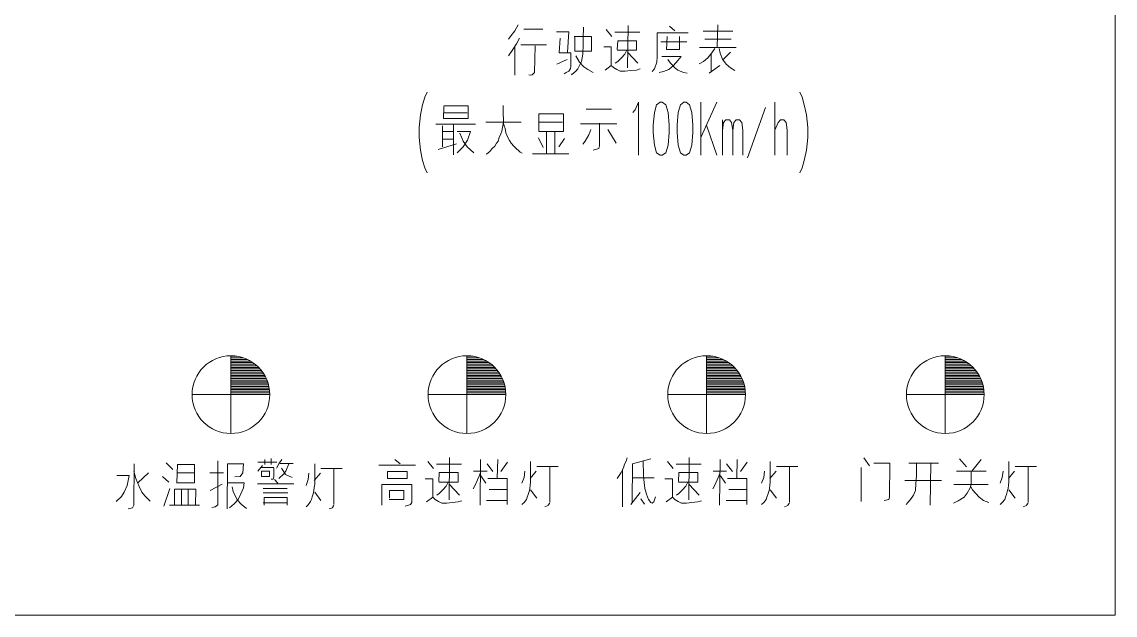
# Model space of a CAD drawing. Header units: millimetres. Extents: x 184 to 672, y 418 to 715.
# Drawn here: x 450.5 to 553.7, y 510 to 566 of the extents above; entities that cross this region are included whole.
import ezdxf

# ---------------------------------------------------------------- set-up
doc = ezdxf.new("R2010")
doc.units = ezdxf.units.MM
doc.layers.add('1', color=7, linetype='Continuous', lineweight=18)

msp = doc.modelspace()

# ---------------------------------------------------------------- linework, layer by layer
at = {"layer": '1', "color": 1, "linetype": 'Continuous'}
for p, q in [((553.6548, 656.7104), (553.6548, 510.0025)), ((497.03615, 565.1691), (496.68585, 564.72275)), ((497.3469, 565.7115), (497.03615, 565.1691)), ((497.8893, 565.316), (499.66905, 565.316)), ((503.51105, 565.51375), (503.4715, 564.47415)), ((505.64675, 565.26515), (506.18915, 564.62105)), ((507.70335, 565.66065), (507.6638, 561.64915)), ((511.6188, 565.6098), (512.12165, 565.1691)), ((516.1614, 565.7115), (516.12185, 563.6323)), ((496.68585, 564.72275), (496.41465, 564.37245)), ((497.4599, 564.47415), (497.1887, 563.93175)), ((500.9516, 565.0674), (502.1155, 565.0674)), ((501.3019, 564.47415), (501.2228, 563.0899)), ((502.1155, 565.0674), (502.0025, 563.1351)), ((504.24555, 564.62105), (502.61835, 564.62105)), ((502.69745, 564.5702), (502.69745, 563.2368)), ((503.4715, 564.47415), (503.4715, 563.83005)), ((504.24555, 563.2368), (504.24555, 564.62105)), ((506.46035, 565.01655), (508.8277, 565.01655)), ((506.692, 563.3837), (506.73155, 564.22555)), ((506.73155, 564.22555), (508.51695, 564.22555)), ((508.51695, 564.22555), (508.51695, 563.33285)), ((513.36465, 564.97135), (510.46055, 564.97135)), ((510.46055, 564.97135), (510.46055, 562.68875)), ((510.8052, 564.1295), (513.246, 564.1295)), ((511.3476, 563.3837), (511.38715, 564.62105)), ((512.55105, 564.62105), (512.55105, 563.3837)), ((514.8054, 565.11825), (517.59085, 565.11825)), ((514.95795, 564.37245), (517.4383, 564.37245)), ((496.84405, 563.3837), (496.41465, 562.79045)), ((497.1887, 563.93175), (496.84405, 563.3837)), ((497.03615, 563.68315), (497.03615, 560.95985)), ((500.01935, 563.83005), (497.57855, 563.83005)), ((498.93455, 563.72835), (498.895, 561.20845)), ((502.69745, 563.2368), (504.24555, 563.2368)), ((503.4715, 563.83005), (503.43195, 562.93735)), ((505.4151, 563.6323), (506.1157, 563.6323)), ((506.1157, 563.6323), (506.1157, 561.89775)), ((508.51695, 563.33285), (506.692, 563.33285)), ((507.5847, 563.33285), (507.3926, 562.93735)), ((507.6638, 563.1351), (508.62995, 562.0955)), ((512.55105, 563.3837), (511.3476, 563.3837)), ((514.4551, 563.58145), (517.9016, 563.58145)), ((515.8902, 563.4854), (515.619, 563.0899)), ((516.31395, 563.4854), (516.39305, 563.03905)), ((517.3592, 563.1351), (516.66425, 562.4458)), ((500.99115, 561.99945), (501.96295, 562.4458)), ((501.2228, 563.0899), (502.3076, 563.0899)), ((502.3076, 563.0899), (502.3076, 561.8017)), ((502.77655, 562.79045), (503.1212, 562.1972)), ((503.31895, 562.24805), (503.1212, 561.89775)), ((503.1212, 562.1972), (503.5506, 561.75085)), ((503.43195, 562.93735), (503.31895, 562.24805)), ((506.73155, 562.24805), (506.4999, 562.0955)), ((507.08185, 562.5927), (506.73155, 562.24805)), ((507.3926, 562.93735), (507.08185, 562.5927)), ((510.421, 562.1972), (510.18935, 561.5531)), ((510.46055, 562.68875), (510.421, 562.1972)), ((510.8843, 562.7396), (512.7036, 562.7396)), ((511.46625, 562.4458), (511.6979, 562.0955)), ((511.6979, 562.0955), (512.08775, 561.7)), ((512.39285, 562.3441), (512.00865, 561.89775)), ((512.7036, 562.7396), (512.39285, 562.3441)), ((514.8393, 562.24805), (514.41555, 562.0503)), ((515.22915, 562.5927), (514.8393, 562.24805)), ((515.619, 563.0899), (515.22915, 562.5927)), ((515.5399, 562.93735), (515.5399, 561.35535)), ((516.39305, 563.03905), (516.6247, 562.491)), ((516.6247, 562.491), (516.975, 561.99945)), ((498.895, 561.20845), (498.66335, 561.0107)), ((501.88385, 561.20845), (501.69175, 561.10675)), ((502.1155, 561.35535), (501.88385, 561.20845)), ((502.1946, 561.4514), (502.1155, 561.35535)), ((502.2737, 561.60395), (502.1946, 561.4514)), ((502.3076, 561.8017), (502.2737, 561.60395)), ((502.77655, 561.35535), (502.3867, 561.0107)), ((502.3867, 561.0107), (502.42625, 561.10675)), ((502.96865, 561.5531), (502.77655, 561.35535)), ((503.1212, 561.89775), (502.96865, 561.5531)), ((503.5506, 561.75085), (503.9009, 561.50225)), ((503.9009, 561.50225), (504.40375, 561.20845)), ((506.1157, 561.89775), (505.53375, 561.4514)), ((506.1157, 561.89775), (506.34735, 561.7)), ((506.34735, 561.7), (506.6581, 561.50225)), ((506.6581, 561.50225), (506.9632, 561.35535)), ((506.9632, 561.35535), (507.43215, 561.35535)), ((507.43215, 561.35535), (507.935, 561.4062)), ((507.935, 561.4062), (508.51695, 561.4514)), ((508.51695, 561.4514), (508.8616, 561.5531)), ((510.18935, 561.5531), (509.9916, 561.3045)), ((511.03685, 561.3045), (510.65265, 561.20845)), ((511.54535, 561.50225), (511.03685, 561.3045)), ((512.00865, 561.89775), (511.54535, 561.50225)), ((512.08775, 561.7), (512.39285, 561.4514)), ((512.39285, 561.4514), (512.93525, 561.20845)), ((512.93525, 561.20845), (513.28555, 561.1576)), ((515.3478, 561.1576), (516.3535, 561.89775)), ((516.975, 561.99945), (517.3592, 561.64915)), ((517.3592, 561.64915), (517.7886, 561.4062)), ((498.50515, 560.95985), (498.3526, 561.0107)), ((498.66335, 561.0107), (498.50515, 560.95985)), ((488.7589, 559.3609), (488.5442, 558.8863)), ((523.9019, 559.3609), (524.1166, 558.8863)), ((488.3295, 558.16875), (488.12045, 557.21955)), ((488.5442, 558.8863), (488.3295, 558.16875)), ((490.2844, 556.8749), (490.32395, 558.01055)), ((490.32395, 558.0614), (492.6122, 558.0614)), ((492.6122, 558.0614), (492.6122, 556.8749)), ((495.9118, 558.11225), (495.9118, 557.56985)), ((508.37005, 557.69415), (508.68645, 558.4117)), ((508.68645, 558.4117), (508.68645, 553.41145)), ((510.40405, 558.16875), (510.18935, 557.45685)), ((510.7261, 558.4117), (510.40405, 558.16875)), ((510.9408, 558.4117), (510.7261, 558.4117)), ((511.26285, 558.16875), (510.9408, 558.4117)), ((511.47755, 557.45685), (511.26285, 558.16875)), ((512.65275, 558.16875), (512.43805, 557.45685)), ((512.9748, 558.4117), (512.65275, 558.16875)), ((513.1895, 558.4117), (512.9748, 558.4117)), ((513.51155, 558.16875), (513.1895, 558.4117)), ((513.72625, 557.45685), (513.51155, 558.16875)), ((514.5794, 558.4117), (514.5794, 553.41145)), ((516.0823, 558.4117), (514.5794, 555.0782)), ((521.54585, 558.4117), (521.54585, 553.41145)), ((524.1166, 558.8863), (524.3313, 558.16875)), ((524.3313, 558.16875), (524.546, 557.21955)), ((488.12045, 557.21955), (488.0131, 556.0274)), ((490.3635, 557.4173), (492.5331, 557.4173)), ((495.9118, 557.56985), (495.9457, 556.53025)), ((499.28485, 555.6884), (499.28485, 557.32125)), ((499.28485, 557.32125), (501.61265, 557.32125)), ((501.61265, 557.32125), (501.61265, 555.63755)), ((503.74835, 557.7676), (506.1496, 557.7676)), ((508.15535, 557.45685), (508.37005, 557.69415)), ((510.18935, 557.45685), (510.082, 556.2647)), ((511.57925, 556.2647), (511.47755, 557.45685)), ((512.43805, 557.45685), (512.3307, 556.2647)), ((513.8336, 556.2647), (513.72625, 557.45685)), ((518.9751, 553.1685), (520.68705, 557.93145)), ((524.546, 557.21955), (524.65335, 556.0274)), ((488.0131, 556.0274), (488.0131, 555.0782)), ((489.58945, 556.3325), (493.30715, 556.3325)), ((490.2053, 556.17995), (490.2053, 554.20245)), ((492.6122, 556.8749), (490.2844, 556.8749)), ((491.2562, 556.28165), (491.2562, 553.45665)), ((494.2846, 556.53025), (497.61245, 556.53025)), ((495.87225, 556.03305), (495.79315, 555.6884)), ((495.9457, 556.53025), (495.87225, 556.03305)), ((496.0248, 556.17995), (495.9118, 556.53025)), ((496.1039, 555.93135), (496.0248, 556.17995)), ((496.183, 555.53585), (496.1039, 555.93135)), ((499.3244, 556.53025), (501.53355, 556.53025)), ((503.20595, 556.3777), (506.65245, 556.3777)), ((505.02525, 556.42855), (505.02525, 554.2985)), ((510.082, 556.2647), (510.082, 555.5528)), ((511.57925, 555.5528), (511.57925, 556.2647)), ((512.3307, 556.2647), (512.3307, 555.5528)), ((513.8336, 555.5528), (513.8336, 556.2647)), ((515.11615, 556.2647), (516.0823, 553.41145)), ((516.61905, 556.74495), (516.61905, 553.41145)), ((516.61905, 555.7901), (516.7264, 556.502)), ((516.7264, 556.502), (516.9411, 556.74495)), ((516.9411, 556.74495), (517.26315, 556.74495)), ((517.26315, 556.74495), (517.4722, 556.502)), ((517.4722, 556.502), (517.57955, 555.7901)), ((517.57955, 555.7901), (517.6869, 556.502)), ((517.6869, 556.502), (517.9016, 556.74495)), ((517.9016, 556.74495), (518.22365, 556.74495)), ((518.22365, 556.74495), (518.43835, 556.502)), ((518.43835, 556.502), (518.5457, 555.7901)), ((521.54585, 555.7901), (521.8679, 556.502)), ((521.8679, 556.502), (522.0826, 556.74495)), ((522.0826, 556.74495), (522.40465, 556.74495)), ((522.40465, 556.74495), (522.61935, 556.502)), ((522.61935, 556.502), (522.7267, 555.7901)), ((524.65335, 556.0274), (524.65335, 555.0782)), ((488.0131, 555.0782), (488.12045, 553.88605)), ((490.24485, 555.63755), (491.21665, 555.63755)), ((490.24485, 554.9426), (491.1771, 554.9426)), ((491.60085, 555.63755), (492.84385, 555.63755)), ((491.8325, 555.49065), (492.14325, 554.74485)), ((492.57265, 554.84655), (492.14325, 554.20245)), ((492.84385, 555.63755), (492.57265, 554.84655)), ((495.5615, 555.09515), (495.44285, 554.74485)), ((495.71405, 555.4398), (495.5615, 555.09515)), ((495.79315, 555.6884), (495.71405, 555.4398)), ((496.3751, 555.09515), (496.183, 555.53585)), ((496.52765, 554.7957), (496.3751, 555.09515)), ((499.2453, 555.0443), (499.71425, 554.1516)), ((501.61265, 555.63755), (499.28485, 555.63755)), ((500.01935, 553.55835), (500.01935, 555.63755)), ((500.79905, 555.63755), (500.79905, 553.55835)), ((501.18325, 554.20245), (501.72565, 554.99345)), ((504.01955, 555.3381), (503.66925, 554.74485)), ((504.21165, 555.8353), (504.01955, 555.3381)), ((505.7993, 555.8353), (506.57335, 554.5471)), ((510.082, 555.5528), (510.18935, 554.36065)), ((511.47755, 554.36065), (511.57925, 555.5528)), ((512.3307, 555.5528), (512.43805, 554.36065)), ((513.72625, 554.36065), (513.8336, 555.5528)), ((517.57955, 555.7901), (517.57955, 553.41145)), ((518.5457, 555.7901), (518.5457, 553.41145)), ((522.7267, 555.7901), (522.7267, 553.41145)), ((524.65335, 555.0782), (524.546, 553.88605)), ((488.12045, 553.88605), (488.3295, 552.9312)), ((489.78155, 553.95385), (491.5274, 554.49625)), ((492.14325, 554.20245), (491.60085, 553.6544)), ((492.14325, 554.74485), (492.5331, 554.20245)), ((492.5331, 554.20245), (493.1546, 553.6544)), ((494.8609, 554.0047), (494.6688, 553.7561)), ((495.1321, 554.2533), (494.8609, 554.0047)), ((495.2903, 554.5471), (495.1321, 554.2533)), ((495.44285, 554.74485), (495.2903, 554.5471)), ((496.68585, 554.5471), (496.52765, 554.7957)), ((496.9175, 554.2533), (496.68585, 554.5471)), ((497.1887, 554.0047), (496.9175, 554.2533)), ((497.3808, 553.85215), (497.1887, 554.0047)), ((497.539, 553.70525), (497.3808, 553.85215)), ((503.66925, 554.74485), (503.4376, 554.45105)), ((504.94615, 554.05555), (504.40375, 553.903)), ((505.02525, 554.2985), (504.94615, 554.05555)), ((510.18935, 554.36065), (510.40405, 553.64875)), ((511.26285, 553.64875), (511.47755, 554.36065)), ((512.43805, 554.36065), (512.65275, 553.64875)), ((513.51155, 553.64875), (513.72625, 554.36065)), ((524.546, 553.88605), (524.3313, 552.9312)), ((488.3295, 552.9312), (488.5442, 552.2193)), ((494.3976, 553.55835), (494.3185, 553.5075)), ((494.6688, 553.7561), (494.3976, 553.55835)), ((497.7311, 553.6092), (497.539, 553.70525)), ((498.7029, 553.55835), (502.1155, 553.55835)), ((510.40405, 553.64875), (510.7261, 553.41145)), ((510.7261, 553.41145), (510.9408, 553.41145)), ((510.9408, 553.41145), (511.26285, 553.64875)), ((512.65275, 553.64875), (512.9748, 553.41145)), ((512.9748, 553.41145), (513.1895, 553.41145)), ((513.1895, 553.41145), (513.51155, 553.64875)), ((524.3313, 552.9312), (524.1166, 552.2193)), ((488.5442, 552.2193), (488.7589, 551.7447)), ((524.1166, 552.2193), (523.9019, 551.7447)), ((470.24385, 534.48395), (470.24385, 527.1446)), ((470.24385, 534.48395), (470.24385, 530.8171)), ((470.24385, 534.43875), (470.8145, 534.43875)), ((470.24385, 534.29185), (471.4247, 534.29185)), ((492.5105, 534.48395), (492.5105, 527.1446)), ((492.5105, 534.48395), (492.5105, 530.8171)), ((492.5105, 534.43875), (493.0868, 534.43875)), ((492.5105, 534.29185), (493.69135, 534.29185)), ((515.1218, 534.48395), (515.1218, 527.1446)), ((515.1218, 534.48395), (515.1218, 530.8171)), ((515.1218, 534.43875), (515.69245, 534.43875)), ((515.1218, 534.29185), (516.297, 534.29185)), ((537.6314, 534.48395), (537.6314, 527.1446)), ((537.6314, 534.48395), (537.6314, 530.8171)), ((537.6314, 534.43875), (538.20205, 534.43875)), ((537.6314, 534.29185), (538.8066, 534.29185)), ((470.24385, 534.1393), (471.7976, 534.1393)), ((470.24385, 533.98675), (472.0801, 533.98675)), ((470.24385, 533.83985), (472.3174, 533.83985)), ((470.24385, 533.6873), (472.5208, 533.6873)), ((470.24385, 533.5404), (472.7016, 533.5404)), ((470.24385, 533.38785), (472.85415, 533.38785)), ((470.24385, 533.24095), (472.9954, 533.24095)), ((492.5105, 534.1393), (494.06425, 534.1393)), ((492.5105, 533.98675), (494.3524, 533.98675)), ((492.5105, 533.83985), (494.5897, 533.83985)), ((492.5105, 533.6873), (494.7931, 533.6873)), ((492.5105, 533.5404), (494.96825, 533.5404)), ((492.5105, 533.38785), (495.12645, 533.38785)), ((492.5105, 533.24095), (495.2677, 533.24095)), ((515.1218, 534.1393), (516.67555, 534.1393)), ((515.1218, 533.98675), (516.95805, 533.98675)), ((515.1218, 533.83985), (517.19535, 533.83985)), ((515.1218, 533.6873), (517.39875, 533.6873)), ((515.1218, 533.5404), (517.57955, 533.5404)), ((515.1218, 533.38785), (517.7321, 533.38785)), ((515.1218, 533.24095), (517.87335, 533.24095)), ((537.6314, 534.1393), (539.1795, 534.1393)), ((537.6314, 533.98675), (539.46765, 533.98675)), ((537.6314, 533.83985), (539.70495, 533.83985)), ((537.6314, 533.6873), (539.90835, 533.6873)), ((537.6314, 533.5404), (540.0835, 533.5404)), ((537.6314, 533.38785), (540.2417, 533.38785)), ((537.6314, 533.24095), (540.38295, 533.24095)), ((470.24385, 533.0884), (473.1197, 533.0884)), ((470.24385, 532.9415), (473.2327, 532.9415)), ((470.24385, 532.78895), (473.3344, 532.78895)), ((470.24385, 532.6364), (473.4248, 532.6364)), ((470.24385, 532.4895), (473.5039, 532.4895)), ((470.24385, 532.33695), (473.57735, 532.33695)), ((470.24385, 532.19005), (473.64515, 532.19005)), ((492.5105, 533.0884), (495.392, 533.0884)), ((492.5105, 532.9415), (495.505, 532.9415)), ((492.5105, 532.78895), (495.6067, 532.78895)), ((492.5105, 532.6364), (495.6971, 532.6364)), ((492.5105, 532.4895), (495.7762, 532.4895)), ((492.5105, 532.33695), (495.84965, 532.33695)), ((492.5105, 532.19005), (495.9118, 532.19005)), ((515.1218, 533.0884), (517.99765, 533.0884)), ((515.1218, 532.9415), (518.11065, 532.9415)), ((515.1218, 532.78895), (518.21235, 532.78895)), ((515.1218, 532.6364), (518.30275, 532.6364)), ((515.1218, 532.4895), (518.38185, 532.4895)), ((515.1218, 532.33695), (518.4553, 532.33695)), ((515.1218, 532.19005), (518.5231, 532.19005)), ((537.6314, 533.0884), (540.50725, 533.0884)), ((537.6314, 532.9415), (540.62025, 532.9415)), ((537.6314, 532.78895), (540.72195, 532.78895)), ((537.6314, 532.6364), (540.81235, 532.6364)), ((537.6314, 532.4895), (540.89145, 532.4895)), ((537.6314, 532.33695), (540.9649, 532.33695)), ((537.6314, 532.19005), (541.0327, 532.19005)), ((470.24385, 532.0375), (473.70165, 532.0375)), ((470.24385, 531.8906), (473.7525, 531.8906)), ((470.24385, 531.73805), (473.79205, 531.73805)), ((470.24385, 531.59115), (473.82595, 531.59115)), ((470.24385, 531.4386), (473.8542, 531.4386)), ((470.24385, 531.2917), (473.88245, 531.2917)), ((470.24385, 531.13915), (473.89375, 531.13915)), ((492.5105, 532.0375), (495.9683, 532.0375)), ((492.5105, 531.8906), (496.01915, 531.8906)), ((492.5105, 531.73805), (496.06435, 531.73805)), ((492.5105, 531.59115), (496.09825, 531.59115)), ((492.5105, 531.4386), (496.1265, 531.4386)), ((492.5105, 531.2917), (496.1491, 531.2917)), ((492.5105, 531.13915), (496.16605, 531.13915)), ((515.1218, 532.0375), (518.5796, 532.0375)), ((515.1218, 531.8906), (518.63045, 531.8906)), ((515.1218, 531.73805), (518.67, 531.73805)), ((515.1218, 531.59115), (518.7039, 531.59115)), ((515.1218, 531.4386), (518.73215, 531.4386)), ((515.1218, 531.2917), (518.75475, 531.2917)), ((515.1218, 531.13915), (518.7717, 531.13915)), ((537.6314, 532.0375), (541.0892, 532.0375)), ((537.6314, 531.8906), (541.1344, 531.8906)), ((537.6314, 531.73805), (541.1796, 531.73805)), ((537.6314, 531.59115), (541.2135, 531.59115)), ((537.6314, 531.4386), (541.24175, 531.4386)), ((537.6314, 531.2917), (541.26435, 531.2917)), ((537.6314, 531.13915), (541.2813, 531.13915)), ((473.9107, 530.8171), (466.57135, 530.8171)), ((470.24385, 530.9866), (473.90505, 530.9866)), ((470.24385, 530.8397), (473.9107, 530.8397)), ((470.24385, 530.8171), (473.9107, 530.8171)), ((496.183, 530.8171), (488.84365, 530.8171)), ((492.5105, 530.9866), (496.17735, 530.9866)), ((492.5105, 530.8397), (496.183, 530.8397)), ((492.5105, 530.8171), (496.183, 530.8171)), ((518.78865, 530.8171), (511.4493, 530.8171)), ((515.1218, 530.9866), (518.783, 530.9866)), ((515.1218, 530.8397), (518.78865, 530.8397)), ((515.1218, 530.8171), (518.78865, 530.8171)), ((541.29825, 530.8171), (533.9589, 530.8171)), ((537.6314, 530.9866), (541.2926, 530.9866)), ((537.6314, 530.8397), (541.29825, 530.8397)), ((537.6314, 530.8171), (541.29825, 530.8171)), ((461.1191, 524.2857), (461.07955, 520.37025)), ((464.76335, 523.73765), (464.1475, 524.38175)), ((465.1532, 522.5003), (465.19275, 524.23485)), ((465.19275, 524.23485), (466.81995, 524.23485)), ((466.81995, 524.23485), (466.81995, 522.5003)), ((468.9952, 524.5795), (468.9952, 520.4211)), ((469.88225, 520.0256), (469.9218, 524.2857)), ((469.9218, 524.2857), (471.436, 524.2857)), ((471.436, 524.2857), (471.3569, 523.44385)), ((472.79765, 524.4326), (474.5774, 524.4326)), ((473.2214, 524.13315), (472.79765, 523.59075)), ((473.1423, 523.9354), (474.3062, 523.9354)), ((473.45305, 524.23485), (473.45305, 524.6812)), ((474.035, 524.77725), (474.035, 524.23485)), ((474.7695, 524.2857), (474.53785, 523.8902)), ((475.0407, 524.6812), (474.7695, 524.2857)), ((474.88815, 524.3309), (476.1255, 524.3309)), ((475.70175, 524.2857), (475.43055, 523.59075)), ((478.1482, 524.2857), (478.1482, 522.3534)), ((484.19935, 524.1501), (487.64585, 524.1501)), ((485.7079, 524.6925), (486.2164, 524.297)), ((488.8154, 524.49475), (489.3578, 523.85065)), ((489.629, 524.24615), (491.9907, 524.24615)), ((490.872, 524.89025), (490.83245, 520.8844)), ((493.78175, 524.6925), (493.7422, 520.3872)), ((494.40325, 524.297), (494.94565, 523.55685)), ((495.40895, 524.6925), (495.3694, 522.9636)), ((496.33555, 524.4439), (495.7197, 523.55685)), ((498.5108, 524.49475), (498.5108, 522.56245)), ((499.09275, 524.0484), (501.1098, 524.0484)), ((500.33575, 524.0032), (500.33575, 520.68665)), ((507.38695, 524.24615), (507.27395, 523.9015)), ((507.54515, 524.5456), (507.38695, 524.24615)), ((507.6186, 524.84505), (507.54515, 524.5456)), ((508.1271, 524.297), (508.08755, 520.6358)), ((509.8673, 524.74335), (508.1271, 524.297)), ((509.1328, 524.49475), (509.1328, 524.1501)), ((509.1328, 524.1501), (509.17235, 523.60205)), ((511.42105, 524.49475), (511.96345, 523.85065)), ((512.23465, 524.24615), (514.602, 524.24615)), ((513.47765, 524.89025), (513.4381, 520.8844)), ((516.3874, 524.6925), (516.34785, 520.3872)), ((517.0089, 524.297), (517.5513, 523.55685)), ((518.0146, 524.6925), (517.97505, 522.9636)), ((518.94685, 524.4439), (518.32535, 523.55685)), ((521.1221, 524.49475), (521.1221, 522.56245)), ((521.70405, 524.0484), (523.71545, 524.0484)), ((522.9414, 524.0032), (522.9414, 520.68665)), ((529.70445, 523.95235), (529.70445, 520.73185)), ((529.9361, 524.84505), (530.4785, 524.09925)), ((530.90225, 524.34785), (532.41645, 524.34785)), ((532.41645, 524.34785), (532.3769, 521.12735)), ((534.20185, 524.34785), (536.99295, 524.34785)), ((534.90245, 524.34785), (534.90245, 523.16135)), ((536.25845, 524.34785), (536.2189, 520.3872)), ((538.9761, 524.74335), (539.6315, 524.0032)), ((541.02705, 524.6925), (540.14, 523.60205)), ((543.6317, 524.49475), (543.6317, 522.56245)), ((544.21365, 524.0484), (546.22505, 524.0484)), ((545.451, 524.0032), (545.451, 520.68665)), ((459.4919, 523.19525), (460.65015, 523.19525)), ((460.65015, 523.19525), (460.45805, 522.2517)), ((461.07955, 523.59075), (461.27165, 522.8958)), ((461.27165, 522.8958), (461.5824, 522.15565)), ((462.4751, 523.44385), (461.46375, 522.5003)), ((464.37915, 522.55115), (463.7972, 523.09355)), ((465.1532, 523.44385), (466.7804, 523.44385)), ((468.25505, 523.44385), (469.5376, 523.44385)), ((471.12525, 523.09355), (470.6224, 523.04835)), ((471.3569, 523.44385), (471.12525, 523.09355)), ((473.88245, 523.59075), (473.1423, 523.59075)), ((473.1423, 523.59075), (473.1423, 523.09355)), ((473.1423, 523.09355), (473.88245, 523.09355)), ((473.88245, 523.09355), (473.88245, 523.59075)), ((474.3062, 523.04835), (474.2271, 522.8506)), ((474.3062, 523.8902), (474.3062, 523.04835)), ((475.23845, 523.34215), (474.7695, 522.8958)), ((475.0068, 523.8902), (475.391, 523.2913)), ((475.43055, 523.59075), (475.23845, 523.34215)), ((475.391, 523.2913), (476.0125, 522.9975)), ((477.6058, 523.393), (477.5267, 522.79975)), ((478.6906, 523.393), (478.10865, 522.69805)), ((478.73015, 523.83935), (480.74155, 523.83935)), ((479.9675, 523.7885), (479.9675, 520.47195)), ((485.01295, 522.91275), (485.01295, 523.55685)), ((485.01295, 523.55685), (486.8718, 523.55685)), ((486.8718, 522.91275), (485.01295, 522.91275)), ((486.8718, 523.55685), (486.8718, 522.91275)), ((489.86065, 522.6133), (489.9002, 523.45515)), ((489.9002, 523.45515), (491.6856, 523.45515)), ((491.6856, 523.45515), (491.6856, 522.56245)), ((493.1207, 523.60205), (494.40325, 523.60205)), ((493.6631, 523.1105), (493.51055, 522.76585)), ((493.78175, 523.45515), (493.6631, 523.1105)), ((493.8213, 523.16135), (494.2846, 522.4664)), ((494.4767, 522.91275), (496.30165, 522.91275)), ((496.30165, 522.91275), (496.30165, 520.43805)), ((497.89495, 523.0088), (497.6972, 522.4664)), ((497.9684, 523.60205), (497.89495, 523.0088)), ((499.0532, 523.60205), (498.4769, 522.91275)), ((507.0423, 523.45515), (506.692, 522.91275)), ((507.27395, 523.9015), (507.0423, 523.45515)), ((507.19485, 523.80545), (507.19485, 520.2403)), ((508.1271, 522.9636), (510.17805, 522.9636)), ((509.17235, 523.60205), (509.17235, 523.05965)), ((509.17235, 523.05965), (509.2119, 522.51725)), ((512.47195, 522.6133), (512.50585, 523.45515)), ((512.50585, 523.45515), (514.29125, 523.45515)), ((514.29125, 523.45515), (514.29125, 522.56245)), ((515.732, 523.60205), (517.0089, 523.60205)), ((516.2744, 523.1105), (516.1162, 522.76585)), ((516.3874, 523.45515), (516.2744, 523.1105)), ((516.42695, 523.16135), (516.89025, 522.4664)), ((517.088, 522.91275), (518.9073, 522.91275)), ((518.9073, 522.91275), (518.9073, 520.43805)), ((520.5006, 523.0088), (520.3085, 522.4664)), ((520.5797, 523.60205), (520.5006, 523.0088)), ((521.6645, 523.60205), (521.08255, 522.91275)), ((534.90245, 523.16135), (534.8629, 522.41555)), ((538.7049, 523.60205), (541.496, 523.60205)), ((540.0609, 523.55685), (540.0609, 522.3647)), ((543.0102, 523.0088), (542.8181, 522.4664)), ((543.0893, 523.60205), (543.0102, 523.0088)), ((544.1741, 523.60205), (543.59215, 522.91275)), ((460.45805, 522.2517), (460.18685, 521.61325)), ((461.5824, 522.15565), (461.8536, 521.61325)), ((463.9102, 520.2742), (464.49215, 521.9579)), ((464.92155, 520.37025), (464.92155, 521.90705)), ((464.92155, 521.90705), (466.93295, 521.90705)), ((466.81995, 522.5003), (465.11365, 522.5003)), ((465.57695, 521.8562), (465.57695, 520.37025)), ((466.19845, 521.8562), (466.19845, 520.37025)), ((466.93295, 521.90705), (466.8934, 520.37025)), ((468.2946, 521.76015), (469.41895, 522.3534)), ((469.9218, 522.5003), (471.50945, 522.5003)), ((470.3512, 522.1048), (470.4642, 521.65845)), ((471.436, 522.00875), (471.1648, 521.4607)), ((471.50945, 522.5003), (471.436, 522.00875)), ((472.7581, 522.40425), (476.16505, 522.40425)), ((475.5492, 521.9579), (473.3005, 521.9579)), ((474.2271, 522.8506), (474.035, 522.8506)), ((474.6565, 522.44945), (474.34575, 522.79975)), ((477.5267, 522.79975), (477.3346, 522.2517)), ((478.10865, 522.05395), (478.0691, 521.76015)), ((478.1482, 522.3534), (478.10865, 522.05395)), ((484.47055, 520.3872), (484.47055, 522.3195)), ((484.47055, 522.3195), (487.3012, 522.3195)), ((487.3012, 522.3195), (487.3012, 520.6358)), ((488.58375, 522.8619), (489.2787, 522.8619)), ((489.2787, 522.8619), (489.2787, 521.12735)), ((491.6856, 522.56245), (489.86065, 522.56245)), ((490.56125, 522.16695), (490.2505, 521.8223)), ((490.75335, 522.56245), (490.56125, 522.16695)), ((490.83245, 522.3647), (491.7986, 521.3251)), ((493.2789, 522.26865), (493.08115, 521.924)), ((493.51055, 522.76585), (493.2789, 522.26865)), ((494.59535, 521.87315), (496.30165, 521.87315)), ((498.43735, 521.9692), (498.3978, 521.77145)), ((498.4769, 522.26865), (498.43735, 521.9692)), ((498.5108, 522.56245), (498.4769, 522.26865)), ((509.2119, 522.51725), (509.28535, 521.9692)), ((509.28535, 521.9692), (509.44355, 521.4268)), ((511.1894, 522.8619), (511.89, 522.8619)), ((511.89, 522.8619), (511.89, 521.12735)), ((514.29125, 522.56245), (512.47195, 522.56245)), ((513.1669, 522.16695), (512.85615, 521.8223)), ((513.359, 522.56245), (513.1669, 522.16695)), ((513.4381, 522.3647), (514.40425, 521.3251)), ((515.88455, 522.26865), (515.69245, 521.924)), ((516.1162, 522.76585), (515.88455, 522.26865)), ((517.201, 521.87315), (518.9073, 521.87315)), ((521.043, 521.9692), (521.00345, 521.77145)), ((521.08255, 522.26865), (521.043, 521.9692)), ((521.1221, 522.56245), (521.08255, 522.26865)), ((533.81765, 522.715), (537.26415, 522.715)), ((534.8629, 522.41555), (534.82335, 521.77145)), ((541.6881, 522.3195), (538.4337, 522.3195)), ((539.9818, 522.02005), (539.7106, 521.52285)), ((540.0609, 522.3647), (539.9818, 522.02005)), ((540.02135, 522.16695), (540.21345, 521.8223)), ((543.5526, 521.9692), (543.51305, 521.77145)), ((543.59215, 522.26865), (543.5526, 521.9692)), ((543.6317, 522.56245), (543.59215, 522.26865)), ((459.91565, 521.2121), (459.4128, 520.72055)), ((460.18685, 521.61325), (459.91565, 521.2121)), ((461.8536, 521.61325), (462.1248, 521.26295)), ((462.1248, 521.26295), (462.62765, 520.7714)), ((470.4642, 521.65845), (470.6224, 521.3138)), ((470.93315, 520.9183), (470.5433, 520.5228)), ((470.6224, 521.3138), (470.85405, 520.86745)), ((470.85405, 520.86745), (471.20435, 520.47195)), ((471.1648, 521.4607), (470.93315, 520.9183)), ((473.3005, 521.5624), (475.62265, 521.5624)), ((473.3796, 520.37025), (473.3796, 521.11605)), ((473.3796, 521.11605), (475.5492, 521.11605)), ((475.5492, 521.11605), (475.5492, 520.37025)), ((477.83745, 520.9183), (477.75835, 520.72055)), ((477.91655, 521.1669), (477.83745, 520.9183)), ((478.02955, 521.5624), (477.91655, 521.1669)), ((478.0691, 521.76015), (478.02955, 521.5624)), ((478.1482, 521.61325), (478.73015, 520.8166)), ((486.56105, 520.9296), (485.1655, 520.9296)), ((485.20505, 521.0313), (485.20505, 521.77145)), ((485.20505, 521.77145), (486.56105, 521.77145)), ((486.56105, 521.77145), (486.56105, 520.9296)), ((489.2787, 521.12735), (488.7024, 520.68665)), ((489.2787, 521.12735), (489.516, 520.9296)), ((489.516, 520.9296), (489.8211, 520.73185)), ((489.9002, 521.47765), (489.66855, 521.3251)), ((490.2505, 521.8223), (489.9002, 521.47765)), ((494.3637, 520.83355), (496.30165, 520.83355)), ((498.1266, 520.9296), (497.89495, 520.6358)), ((498.2057, 521.12735), (498.1266, 520.9296)), ((498.27915, 521.37595), (498.2057, 521.12735)), ((498.3978, 521.77145), (498.27915, 521.37595)), ((498.5108, 521.8223), (499.09275, 521.0313)), ((507.9689, 520.43805), (508.8616, 521.5737)), ((509.2458, 520.48325), (508.90115, 520.98045)), ((509.44355, 521.4268), (509.63565, 520.9296)), ((509.63565, 520.9296), (509.8673, 520.6358)), ((510.1385, 520.68665), (510.2967, 521.1782)), ((511.89, 521.12735), (511.30805, 520.68665)), ((511.89, 521.12735), (512.12165, 520.9296)), ((512.12165, 520.9296), (512.4324, 520.73185)), ((512.50585, 521.47765), (512.2742, 521.3251)), ((512.85615, 521.8223), (512.50585, 521.47765)), ((516.96935, 520.83355), (518.9073, 520.83355)), ((520.73225, 520.9296), (520.5006, 520.6358)), ((520.81135, 521.12735), (520.73225, 520.9296)), ((520.89045, 521.37595), (520.81135, 521.12735)), ((521.00345, 521.77145), (520.89045, 521.37595)), ((521.1221, 521.8223), (521.70405, 521.0313)), ((532.2978, 520.9296), (531.87405, 520.83355)), ((532.3769, 521.12735), (532.2978, 520.9296)), ((534.36005, 520.9296), (534.08885, 520.6358)), ((534.63125, 521.3251), (534.36005, 520.9296)), ((534.82335, 521.77145), (534.63125, 521.3251)), ((539.39985, 521.12735), (538.85745, 520.7827)), ((539.7106, 521.52285), (539.39985, 521.12735)), ((540.21345, 521.8223), (540.5242, 521.47765)), ((540.5242, 521.47765), (540.83495, 521.12735)), ((540.83495, 521.12735), (541.2248, 520.83355)), ((541.2248, 520.83355), (541.72765, 520.6358)), ((543.24185, 520.9296), (543.0102, 520.6358)), ((543.32095, 521.12735), (543.24185, 520.9296)), ((543.40005, 521.37595), (543.32095, 521.12735)), ((543.51305, 521.77145), (543.40005, 521.37595)), ((543.6317, 521.8223), (544.21365, 521.0313)), ((460.9609, 520.1273), (460.53715, 520.0256)), ((461.07955, 520.37025), (460.9609, 520.1273)), ((464.4526, 520.37025), (467.28325, 520.37025)), ((468.76355, 520.22335), (468.4528, 520.1725)), ((468.9952, 520.4211), (468.76355, 520.22335)), ((470.5433, 520.5228), (470.11955, 520.1273)), ((471.20435, 520.47195), (471.7072, 520.07645)), ((475.5492, 520.61885), (473.3005, 520.61885)), ((477.5267, 520.4211), (477.3346, 520.22335)), ((477.75835, 520.72055), (477.5267, 520.4211)), ((479.81495, 520.1273), (479.5042, 520.0256)), ((479.92795, 520.32505), (479.81495, 520.1725)), ((479.81495, 520.1725), (479.81495, 520.1273)), ((479.9675, 520.4211), (479.92795, 520.32505)), ((487.18255, 520.43805), (486.6797, 520.2855)), ((487.3012, 520.6358), (487.18255, 520.43805)), ((489.8211, 520.73185), (490.13185, 520.58495)), ((490.13185, 520.58495), (490.6008, 520.58495)), ((490.6008, 520.58495), (491.10365, 520.6358)), ((491.10365, 520.6358), (491.6856, 520.68665)), ((491.6856, 520.68665), (492.03025, 520.7827)), ((497.89495, 520.6358), (497.6972, 520.43805)), ((500.17755, 520.33635), (499.8668, 520.2403)), ((500.2962, 520.5341), (500.17755, 520.3872)), ((500.17755, 520.3872), (500.17755, 520.33635)), ((500.33575, 520.6358), (500.2962, 520.5341)), ((509.8673, 520.6358), (509.98595, 520.58495)), ((509.98595, 520.58495), (510.1385, 520.68665)), ((512.4324, 520.73185), (512.74315, 520.58495)), ((512.74315, 520.58495), (513.20645, 520.58495)), ((513.20645, 520.58495), (513.7093, 520.6358)), ((513.7093, 520.6358), (514.29125, 520.68665)), ((514.29125, 520.68665), (514.64155, 520.7827)), ((520.5006, 520.6358), (520.3085, 520.43805)), ((522.78885, 520.33635), (522.4781, 520.2403)), ((522.90185, 520.5341), (522.78885, 520.3872)), ((522.78885, 520.3872), (522.78885, 520.33635)), ((522.9414, 520.6358), (522.90185, 520.5341)), ((534.08885, 520.6358), (533.93065, 520.43805)), ((538.85745, 520.7827), (538.39415, 520.58495)), ((543.0102, 520.6358), (542.8181, 520.43805)), ((545.29845, 520.33635), (544.9877, 520.2403)), ((545.41145, 520.5341), (545.29845, 520.3872)), ((545.29845, 520.3872), (545.29845, 520.33635)), ((545.451, 520.6358), (545.41145, 520.5341)), ((294.26895, 510.0025), (553.6548, 510.0025))]:
    msp.add_line(p, q, dxfattribs=at)
for centre in [(470.24385, 530.8171), (492.5105, 530.8171), (515.1218, 530.8171), (537.6314, 530.8171)]:
    msp.add_circle(centre, 3.66685, dxfattribs=at)
for centre in [(470.24385, 530.8171), (492.5105, 530.8171), (515.1218, 530.8171), (537.6314, 530.8171)]:
    msp.add_arc(centre, 3.66685, 0, 89.999981, dxfattribs=at)

doc.saveas('drawing.dxf')
